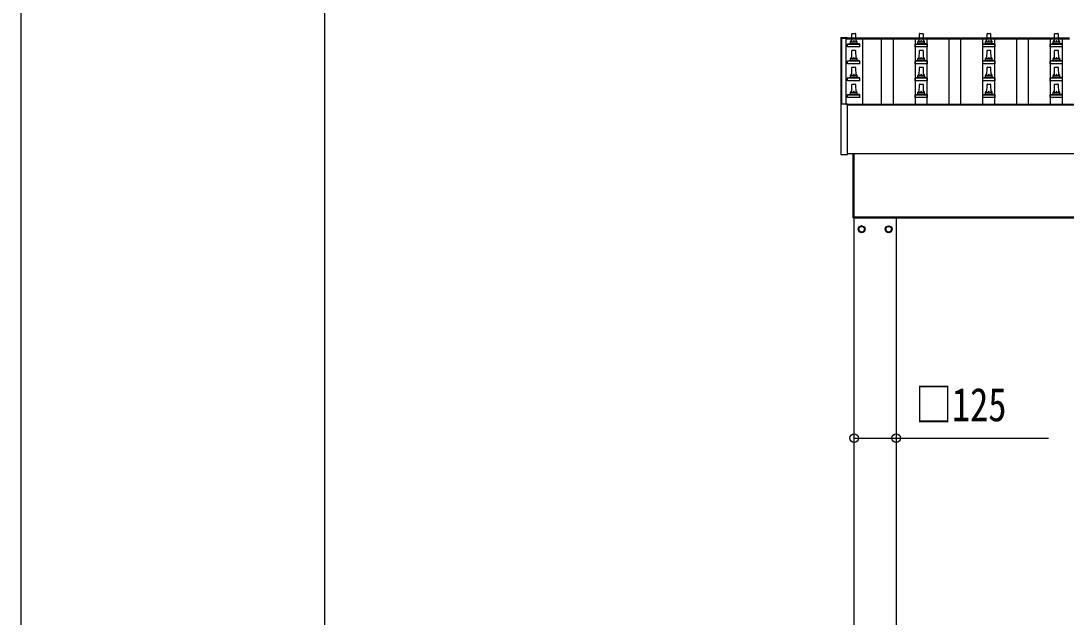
# Model space of a CAD drawing. Units: millimetres, scale not verified. Extents: x -12615 to 12615, y -8910 to 8910.
# Drawn here: x -12615 to -9521, y -3867 to -2102 of the extents above; entities that cross this region are included whole.
import ezdxf
from ezdxf.enums import TextEntityAlignment as Align

# ---------------------------------------------------------------- set-up
doc = ezdxf.new("R2010")
doc.units = ezdxf.units.MM
doc.header["$LTSCALE"] = 40
for name, color, linetype in [('0-4_YKK_13', 4, 'Continuous'), ('0-5_YKK_A1', 4, 'Continuous'), ('0-6_YKK_D', 6, 'Continuous'), ('0-7_YKK_ZWAK', 7, 'Continuous')]:
    doc.layers.add(name, color=color, linetype=linetype)
doc.styles.add('ＭＳ ゴシック', font='')
doc.styles.get('ＭＳ ゴシック').set_extended_font_data('MS Gothic')

msp = doc.modelspace()

# ---------------------------------------------------------------- linework, layer by layer
at = {"layer": '0-4_YKK_13'}
for p, q in [((-10188.31, -2151.79), (-10188.31, -2152.39)), ((-10188.31, -2152.39), (-10188.31, -2349.66)), ((-10187.31, -2151.28), (-10169.31, -2151.28)), ((-10168.31, -2152.65), (-10168.31, -2151.79)), ((-10168.31, -2152.46), (-10168.31, -2152.39)), ((-10160, -2168), (-10160, -2163.79)), ((-10159, -2163.79), (-10141, -2163.79)), ((-10156, -2163.79), (-10155.28, -2140.26)), ((-10154.28, -2139.29), (-10145.73, -2139.29)), ((-10144.73, -2140.26), (-10144, -2163.79)), ((-10140, -2168), (-10140, -2163.79)), ((-9960, -2168), (-9960, -2163.79)), ((-9959, -2163.79), (-9941, -2163.79)), ((-9956, -2163.79), (-9955.28, -2140.26)), ((-9954.28, -2139.29), (-9945.73, -2139.29)), ((-9944.73, -2140.26), (-9944, -2163.79)), ((-9940, -2168), (-9940, -2163.79)), ((-9760, -2168), (-9760, -2163.79)), ((-9759, -2163.79), (-9741, -2163.79)), ((-9756, -2163.79), (-9755.28, -2140.26)), ((-9754.28, -2139.29), (-9745.73, -2139.29)), ((-9744.73, -2140.26), (-9744, -2163.79)), ((-9740, -2168), (-9740, -2163.79)), ((-9560, -2168), (-9560, -2163.79)), ((-9559, -2163.79), (-9541, -2163.79)), ((-9556, -2163.79), (-9555.28, -2140.26)), ((-9554.28, -2139.29), (-9545.73, -2139.29)), ((-9544.73, -2140.26), (-9544, -2163.79)), ((-9540, -2168), (-9540, -2163.79)), ((-10168.25, -2179.29), (-10168.25, -2171.57)), ((-10131.75, -2179.29), (-10168.25, -2179.29)), ((-10167.87, -2170.79), (-10132.13, -2170.79)), ((-10167.49, -2170.6), (-10160.77, -2168.97)), ((-10160.38, -2168.79), (-10139.62, -2168.79)), ((-10156, -2213.79), (-10155.28, -2190.26)), ((-10154.28, -2189.29), (-10145.73, -2189.29)), ((-10144.73, -2190.26), (-10144, -2213.79)), ((-10132.52, -2170.6), (-10139.24, -2168.97)), ((-10131.75, -2179.29), (-10131.75, -2171.57)), ((-9968.25, -2179.29), (-9968.25, -2171.57)), ((-9931.75, -2179.29), (-9968.25, -2179.29)), ((-9967.87, -2170.79), (-9932.13, -2170.79)), ((-9967.49, -2170.6), (-9960.77, -2168.97)), ((-9960.38, -2168.79), (-9939.62, -2168.79)), ((-9956, -2213.79), (-9955.28, -2190.26)), ((-9954.28, -2189.29), (-9945.73, -2189.29)), ((-9944.73, -2190.26), (-9944, -2213.79)), ((-9932.52, -2170.6), (-9939.24, -2168.97)), ((-9931.75, -2179.29), (-9931.75, -2171.57)), ((-9768.25, -2179.29), (-9768.25, -2171.57)), ((-9731.75, -2179.29), (-9768.25, -2179.29)), ((-9767.87, -2170.79), (-9732.13, -2170.79)), ((-9767.49, -2170.6), (-9760.77, -2168.97)), ((-9760.38, -2168.79), (-9739.62, -2168.79)), ((-9756, -2213.79), (-9755.28, -2190.26)), ((-9754.28, -2189.29), (-9745.73, -2189.29)), ((-9744.73, -2190.26), (-9744, -2213.79)), ((-9732.52, -2170.6), (-9739.24, -2168.97)), ((-9731.75, -2179.29), (-9731.75, -2171.57)), ((-9568.25, -2179.29), (-9568.25, -2171.57)), ((-9531.75, -2179.29), (-9568.25, -2179.29)), ((-9567.87, -2170.79), (-9532.13, -2170.79)), ((-9567.49, -2170.6), (-9560.77, -2168.97)), ((-9560.38, -2168.79), (-9539.62, -2168.79)), ((-9556, -2213.79), (-9555.28, -2190.26)), ((-9554.28, -2189.29), (-9545.73, -2189.29)), ((-9544.73, -2190.26), (-9544, -2213.79)), ((-9532.52, -2170.6), (-9539.24, -2168.97)), ((-9531.75, -2179.29), (-9531.75, -2171.57)), ((-10168.25, -2229.29), (-10168.25, -2221.57)), ((-10167.87, -2220.79), (-10132.13, -2220.79)), ((-10167.49, -2220.6), (-10160.77, -2218.97)), ((-10160.38, -2218.79), (-10139.62, -2218.79)), ((-10160, -2218), (-10160, -2213.79)), ((-10159, -2213.79), (-10141, -2213.79)), ((-10140, -2218), (-10140, -2213.79)), ((-10132.52, -2220.6), (-10139.24, -2218.97)), ((-10131.75, -2229.29), (-10131.75, -2221.57)), ((-9968.25, -2229.29), (-9968.25, -2221.57)), ((-9967.87, -2220.79), (-9932.13, -2220.79)), ((-9967.49, -2220.6), (-9960.77, -2218.97)), ((-9960.38, -2218.79), (-9939.62, -2218.79)), ((-9960, -2218), (-9960, -2213.79)), ((-9959, -2213.79), (-9941, -2213.79)), ((-9940, -2218), (-9940, -2213.79)), ((-9932.52, -2220.6), (-9939.24, -2218.97)), ((-9931.75, -2229.29), (-9931.75, -2221.57)), ((-9768.25, -2229.29), (-9768.25, -2221.57)), ((-9767.87, -2220.79), (-9732.13, -2220.79)), ((-9767.49, -2220.6), (-9760.77, -2218.97)), ((-9760.38, -2218.79), (-9739.62, -2218.79)), ((-9760, -2218), (-9760, -2213.79)), ((-9759, -2213.79), (-9741, -2213.79)), ((-9740, -2218), (-9740, -2213.79)), ((-9732.52, -2220.6), (-9739.24, -2218.97)), ((-9731.75, -2229.29), (-9731.75, -2221.57)), ((-9568.25, -2229.29), (-9568.25, -2221.57)), ((-9567.87, -2220.79), (-9532.13, -2220.79)), ((-9567.49, -2220.6), (-9560.77, -2218.97)), ((-9560.38, -2218.79), (-9539.62, -2218.79)), ((-9560, -2218), (-9560, -2213.79)), ((-9559, -2213.79), (-9541, -2213.79)), ((-9540, -2218), (-9540, -2213.79)), ((-9532.52, -2220.6), (-9539.24, -2218.97)), ((-9531.75, -2229.29), (-9531.75, -2221.57)), ((-10131.75, -2229.29), (-10168.25, -2229.29)), ((-10156, -2263.79), (-10155.28, -2240.26)), ((-10154.28, -2239.29), (-10145.73, -2239.29)), ((-10144.73, -2240.26), (-10144, -2263.79)), ((-9931.75, -2229.29), (-9968.25, -2229.29)), ((-9956, -2263.79), (-9955.28, -2240.26)), ((-9954.28, -2239.29), (-9945.73, -2239.29)), ((-9944.73, -2240.26), (-9944, -2263.79)), ((-9731.75, -2229.29), (-9768.25, -2229.29)), ((-9756, -2263.79), (-9755.28, -2240.26)), ((-9754.28, -2239.29), (-9745.73, -2239.29)), ((-9744.73, -2240.26), (-9744, -2263.79)), ((-9531.75, -2229.29), (-9568.25, -2229.29)), ((-9556, -2263.79), (-9555.28, -2240.26)), ((-9554.28, -2239.29), (-9545.73, -2239.29)), ((-9544.73, -2240.26), (-9544, -2263.79)), ((-10168.25, -2279.29), (-10168.25, -2271.57)), ((-10131.75, -2279.29), (-10168.25, -2279.29)), ((-10167.87, -2270.79), (-10132.13, -2270.79)), ((-10167.49, -2270.6), (-10160.77, -2268.97)), ((-10160.38, -2268.79), (-10139.62, -2268.79)), ((-10160, -2268), (-10160, -2263.79)), ((-10159, -2263.79), (-10141, -2263.79)), ((-10140, -2268), (-10140, -2263.79)), ((-10132.52, -2270.6), (-10139.24, -2268.97)), ((-10131.75, -2279.29), (-10131.75, -2271.57)), ((-9968.25, -2279.29), (-9968.25, -2271.57)), ((-9931.75, -2279.29), (-9968.25, -2279.29)), ((-9967.87, -2270.79), (-9932.13, -2270.79)), ((-9967.49, -2270.6), (-9960.77, -2268.97)), ((-9960.38, -2268.79), (-9939.62, -2268.79)), ((-9960, -2268), (-9960, -2263.79)), ((-9959, -2263.79), (-9941, -2263.79)), ((-9940, -2268), (-9940, -2263.79)), ((-9932.52, -2270.6), (-9939.24, -2268.97)), ((-9931.75, -2279.29), (-9931.75, -2271.57)), ((-9768.25, -2279.29), (-9768.25, -2271.57)), ((-9731.75, -2279.29), (-9768.25, -2279.29)), ((-9767.87, -2270.79), (-9732.13, -2270.79)), ((-9767.49, -2270.6), (-9760.77, -2268.97)), ((-9760.38, -2268.79), (-9739.62, -2268.79)), ((-9760, -2268), (-9760, -2263.79)), ((-9759, -2263.79), (-9741, -2263.79)), ((-9740, -2268), (-9740, -2263.79)), ((-9732.52, -2270.6), (-9739.24, -2268.97)), ((-9731.75, -2279.29), (-9731.75, -2271.57)), ((-9568.25, -2279.29), (-9568.25, -2271.57)), ((-9531.75, -2279.29), (-9568.25, -2279.29)), ((-9567.87, -2270.79), (-9532.13, -2270.79)), ((-9567.49, -2270.6), (-9560.77, -2268.97)), ((-9560.38, -2268.79), (-9539.62, -2268.79)), ((-9560, -2268), (-9560, -2263.79)), ((-9559, -2263.79), (-9541, -2263.79)), ((-9540, -2268), (-9540, -2263.79)), ((-9532.52, -2270.6), (-9539.24, -2268.97)), ((-9531.75, -2279.29), (-9531.75, -2271.57)), ((-10167.49, -2320.6), (-10160.77, -2318.97)), ((-10160.38, -2318.79), (-10139.62, -2318.79)), ((-10160, -2318), (-10160, -2313.79)), ((-10159, -2313.79), (-10141, -2313.79)), ((-10156, -2313.79), (-10155.28, -2290.26)), ((-10154.28, -2289.29), (-10145.73, -2289.29)), ((-10144.73, -2290.26), (-10144, -2313.79)), ((-10140, -2318), (-10140, -2313.79)), ((-10132.52, -2320.6), (-10139.24, -2318.97)), ((-9967.49, -2320.6), (-9960.77, -2318.97)), ((-9960.38, -2318.79), (-9939.62, -2318.79)), ((-9960, -2318), (-9960, -2313.79)), ((-9959, -2313.79), (-9941, -2313.79)), ((-9956, -2313.79), (-9955.28, -2290.26)), ((-9954.28, -2289.29), (-9945.73, -2289.29)), ((-9944.73, -2290.26), (-9944, -2313.79)), ((-9940, -2318), (-9940, -2313.79)), ((-9932.52, -2320.6), (-9939.24, -2318.97)), ((-9767.49, -2320.6), (-9760.77, -2318.97)), ((-9760.38, -2318.79), (-9739.62, -2318.79)), ((-9760, -2318), (-9760, -2313.79)), ((-9759, -2313.79), (-9741, -2313.79)), ((-9756, -2313.79), (-9755.28, -2290.26)), ((-9754.28, -2289.29), (-9745.73, -2289.29)), ((-9744.73, -2290.26), (-9744, -2313.79)), ((-9740, -2318), (-9740, -2313.79)), ((-9732.52, -2320.6), (-9739.24, -2318.97)), ((-9567.49, -2320.6), (-9560.77, -2318.97)), ((-9560.38, -2318.79), (-9539.62, -2318.79)), ((-9560, -2318), (-9560, -2313.79)), ((-9559, -2313.79), (-9541, -2313.79)), ((-9556, -2313.79), (-9555.28, -2290.26)), ((-9554.28, -2289.29), (-9545.73, -2289.29)), ((-9544.73, -2290.26), (-9544, -2313.79)), ((-9540, -2318), (-9540, -2313.79)), ((-9532.52, -2320.6), (-9539.24, -2318.97)), ((-10188.31, -2349.67), (-10188.31, -2497.67)), ((-10187.31, -2349.17), (-10187.81, -2349.17)), ((-10169.31, -2349.17), (-10187.31, -2349.17)), ((-10168.81, -2349.17), (-10169.31, -2349.17)), ((-10168.31, -2497.67), (-10168.31, -2349.67)), ((-10168.25, -2329.29), (-10168.25, -2321.57)), ((-10131.75, -2329.29), (-10168.25, -2329.29)), ((-10167.87, -2320.79), (-10132.13, -2320.79)), ((-10131.75, -2329.29), (-10131.75, -2321.57)), ((-9968.25, -2329.29), (-9968.25, -2321.57)), ((-9931.75, -2329.29), (-9968.25, -2329.29)), ((-9967.87, -2320.79), (-9932.13, -2320.79)), ((-9931.75, -2329.29), (-9931.75, -2321.57)), ((-9768.25, -2329.29), (-9768.25, -2321.57)), ((-9731.75, -2329.29), (-9768.25, -2329.29)), ((-9767.87, -2320.79), (-9732.13, -2320.79)), ((-9731.75, -2329.29), (-9731.75, -2321.57)), ((-9568.25, -2329.29), (-9568.25, -2321.57)), ((-9531.75, -2329.29), (-9568.25, -2329.29)), ((-9567.87, -2320.79), (-9532.13, -2320.79)), ((-9531.75, -2329.29), (-9531.75, -2321.57)), ((-10187.81, -2498.17), (-10168.81, -2498.17)), ((-10152, -2495.55), (-10152, -2685.18)), ((-10152, -2685.18), (-10152, -2495.55)), ((-10150, -2685.18), (-10150, -2495.55)), ((-10150, -2495.55), (-10150, -2685.18)), ((-10150, -2685.18), (-10152, -2685.18)), ((-10150, -2685.18), (-10152, -2685.18)), ((-10117.91, -2718.93), (-10118.01, -2718.93)), ((-10117.91, -2719.43), (-10118.01, -2719.43)), ((-10055.1, -2718.93), (-10055, -2718.93)), ((-10055.1, -2719.43), (-10055, -2719.43))]:
    msp.add_line(p, q, dxfattribs=at)
for points in [[(-10188.31, -2151.79), (-10188.27, -2151.6), (-10188.19, -2151.48), (-10188.11, -2151.39), (-10188.02, -2151.34), (-10187.94, -2151.31), (-10187.89, -2151.3), (-10187.85, -2151.29), (-10187.81, -2151.29), (-10187.62, -2151.28), (-10187.44, -2151.28), (-10187.31, -2151.28)], [(-10169.31, -2151.28), (-10169.11, -2151.28), (-10168.94, -2151.28), (-10168.8, -2151.29), (-10168.73, -2151.3), (-10168.68, -2151.31), (-10168.58, -2151.35), (-10168.45, -2151.44), (-10168.36, -2151.57), (-10168.35, -2151.59)]]:
    msp.add_lwpolyline(points, dxfattribs=at)
for points in [[(-10126.5, -2709.37), (-10135, -2714.28), (-10135, -2724.09), (-10126.5, -2729), (-10118, -2724.09), (-10118, -2714.28)], [(-10046.5, -2709.37), (-10038, -2714.28), (-10038, -2724.09), (-10046.5, -2729), (-10055, -2724.09), (-10055, -2714.28)]]:
    msp.add_lwpolyline(points, close=True, dxfattribs=at)
for centre, radius in [((-10126.5, -2719.18), 10), ((-10126.5, -2719.18), 8.5), ((-10046.5, -2719.18), 10), ((-10046.5, -2719.18), 8.5)]:
    msp.add_circle(centre, radius, dxfattribs=at)
for centre, radius, start, end in [((-10168.81, -2151.79), 0.499, 0.00068, 23.5008), ((-10155.92, -2164.42), 4.13, 90, 171.17633), ((-10159, -2164.79), 1, 90, 180), ((-10154.28, -2140.29), 1, 90, 178.60509), ((-10146.67, -2163.79), 4.83, 133.60282, 180), ((-10153.34, -2163.79), 4.83, 0, 46.39718), ((-10145.73, -2140.29), 1, 1.39491, 90), ((-10144.09, -2164.42), 4.13, 8.82367, 90), ((-10141, -2164.79), 1, 0, 90), ((-9955.92, -2164.42), 4.13, 90, 171.17633), ((-9959, -2164.79), 1, 90, 180), ((-9954.28, -2140.29), 1, 90, 178.60509), ((-9946.67, -2163.79), 4.83, 133.60282, 180), ((-9953.34, -2163.79), 4.83, 0, 46.39718), ((-9945.73, -2140.29), 1, 1.39491, 90), ((-9944.09, -2164.42), 4.13, 8.82367, 90), ((-9941, -2164.79), 1, 0, 90), ((-9755.92, -2164.42), 4.13, 90, 171.17633), ((-9759, -2164.79), 1, 90, 180), ((-9754.28, -2140.29), 1, 90, 178.60509), ((-9746.67, -2163.79), 4.83, 133.60282, 180), ((-9753.34, -2163.79), 4.83, 0, 46.39718), ((-9745.73, -2140.29), 1, 1.39491, 90), ((-9744.09, -2164.42), 4.13, 8.82367, 90), ((-9741, -2164.79), 1, 0, 90), ((-9555.92, -2164.42), 4.13, 90, 171.17633), ((-9559, -2164.79), 1, 90, 180), ((-9554.28, -2140.29), 1, 90, 178.60509), ((-9546.67, -2163.79), 4.83, 133.60282, 180), ((-9553.34, -2163.79), 4.83, 0, 46.39718), ((-9545.73, -2140.29), 1, 1.39491, 90), ((-9544.09, -2164.42), 4.13, 8.82367, 90), ((-9541, -2164.79), 1, 0, 90), ((-10167.25, -2171.57), 1, 103.62699, 180), ((-10161, -2168), 1, 283.62699, 0), ((-10154.28, -2190.29), 1, 90, 178.60509), ((-10145.73, -2190.29), 1, 1.39491, 90), ((-10139, -2168), 1, 180, 256.37301), ((-10132.75, -2171.57), 1, 0, 76.37301), ((-9967.25, -2171.57), 1, 103.62699, 180), ((-9961, -2168), 1, 283.62699, 0), ((-9954.28, -2190.29), 1, 90, 178.60509), ((-9945.73, -2190.29), 1, 1.39491, 90), ((-9939, -2168), 1, 180, 256.37301), ((-9932.75, -2171.57), 1, 0, 76.37301), ((-9767.25, -2171.57), 1, 103.62699, 180), ((-9761, -2168), 1, 283.62699, 0), ((-9754.28, -2190.29), 1, 90, 178.60509), ((-9745.73, -2190.29), 1, 1.39491, 90), ((-9739, -2168), 1, 180, 256.37301), ((-9732.75, -2171.57), 1, 0, 76.37301), ((-9567.25, -2171.57), 1, 103.62699, 180), ((-9561, -2168), 1, 283.62699, 0), ((-9554.28, -2190.29), 1, 90, 178.60509), ((-9545.73, -2190.29), 1, 1.39491, 90), ((-9539, -2168), 1, 180, 256.37301), ((-9532.75, -2171.57), 1, 0, 76.37301), ((-10167.25, -2221.57), 1, 103.62699, 180), ((-10161, -2218), 1, 283.62699, 0), ((-10155.92, -2214.42), 4.13, 90, 171.17633), ((-10159, -2214.79), 1, 90, 180), ((-10146.67, -2213.79), 4.83, 133.60282, 180), ((-10153.34, -2213.79), 4.83, 0, 46.39718), ((-10144.09, -2214.42), 4.13, 8.82367, 90), ((-10141, -2214.79), 1, 0, 90), ((-10139, -2218), 1, 180, 256.37301), ((-10132.75, -2221.57), 1, 0, 76.37301), ((-9967.25, -2221.57), 1, 103.62699, 180), ((-9961, -2218), 1, 283.62699, 0), ((-9955.92, -2214.42), 4.13, 90, 171.17633), ((-9959, -2214.79), 1, 90, 180), ((-9946.67, -2213.79), 4.83, 133.60282, 180), ((-9953.34, -2213.79), 4.83, 0, 46.39718), ((-9944.09, -2214.42), 4.13, 8.82367, 90), ((-9941, -2214.79), 1, 0, 90), ((-9939, -2218), 1, 180, 256.37301), ((-9932.75, -2221.57), 1, 0, 76.37301), ((-9767.25, -2221.57), 1, 103.62699, 180), ((-9761, -2218), 1, 283.62699, 0), ((-9755.92, -2214.42), 4.13, 90, 171.17633), ((-9759, -2214.79), 1, 90, 180), ((-9746.67, -2213.79), 4.83, 133.60282, 180), ((-9753.34, -2213.79), 4.83, 0, 46.39718), ((-9744.09, -2214.42), 4.13, 8.82367, 90), ((-9741, -2214.79), 1, 0, 90), ((-9739, -2218), 1, 180, 256.37301), ((-9732.75, -2221.57), 1, 0, 76.37301), ((-9567.25, -2221.57), 1, 103.62699, 180), ((-9561, -2218), 1, 283.62699, 0), ((-9555.92, -2214.42), 4.13, 90, 171.17633), ((-9559, -2214.79), 1, 90, 180), ((-9546.67, -2213.79), 4.83, 133.60282, 180), ((-9553.34, -2213.79), 4.83, 0, 46.39718), ((-9544.09, -2214.42), 4.13, 8.82367, 90), ((-9541, -2214.79), 1, 0, 90), ((-9539, -2218), 1, 180, 256.37301), ((-9532.75, -2221.57), 1, 0, 76.37301), ((-10154.28, -2240.29), 1, 90, 178.60509), ((-10145.73, -2240.29), 1, 1.39491, 90), ((-9954.28, -2240.29), 1, 90, 178.60509), ((-9945.73, -2240.29), 1, 1.39491, 90), ((-9754.28, -2240.29), 1, 90, 178.60509), ((-9745.73, -2240.29), 1, 1.39491, 90), ((-9554.28, -2240.29), 1, 90, 178.60509), ((-9545.73, -2240.29), 1, 1.39491, 90), ((-10167.25, -2271.57), 1, 103.62699, 180), ((-10161, -2268), 1, 283.62699, 0), ((-10155.92, -2264.42), 4.13, 90, 171.17633), ((-10159, -2264.79), 1, 90, 180), ((-10146.67, -2263.79), 4.83, 133.60282, 180), ((-10153.34, -2263.79), 4.83, 0, 46.39718), ((-10144.09, -2264.42), 4.13, 8.82367, 90), ((-10141, -2264.79), 1, 0, 90), ((-10139, -2268), 1, 180, 256.37301), ((-10132.75, -2271.57), 1, 0, 76.37301), ((-9967.25, -2271.57), 1, 103.62699, 180), ((-9961, -2268), 1, 283.62699, 0), ((-9955.92, -2264.42), 4.13, 90, 171.17633), ((-9959, -2264.79), 1, 90, 180), ((-9946.67, -2263.79), 4.83, 133.60282, 180), ((-9953.34, -2263.79), 4.83, 0, 46.39718), ((-9944.09, -2264.42), 4.13, 8.82367, 90), ((-9941, -2264.79), 1, 0, 90), ((-9939, -2268), 1, 180, 256.37301), ((-9932.75, -2271.57), 1, 0, 76.37301), ((-9767.25, -2271.57), 1, 103.62699, 180), ((-9761, -2268), 1, 283.62699, 0), ((-9755.92, -2264.42), 4.13, 90, 171.17633), ((-9759, -2264.79), 1, 90, 180), ((-9746.67, -2263.79), 4.83, 133.60282, 180), ((-9753.34, -2263.79), 4.83, 0, 46.39718), ((-9744.09, -2264.42), 4.13, 8.82367, 90), ((-9741, -2264.79), 1, 0, 90), ((-9739, -2268), 1, 180, 256.37301), ((-9732.75, -2271.57), 1, 0, 76.37301), ((-9567.25, -2271.57), 1, 103.62699, 180), ((-9561, -2268), 1, 283.62699, 0), ((-9555.92, -2264.42), 4.13, 90, 171.17633), ((-9559, -2264.79), 1, 90, 180), ((-9546.67, -2263.79), 4.83, 133.60282, 180), ((-9553.34, -2263.79), 4.83, 0, 46.39718), ((-9544.09, -2264.42), 4.13, 8.82367, 90), ((-9541, -2264.79), 1, 0, 90), ((-9539, -2268), 1, 180, 256.37301), ((-9532.75, -2271.57), 1, 0, 76.37301), ((-10161, -2318), 1, 283.62699, 0), ((-10155.92, -2314.42), 4.13, 90, 171.17633), ((-10159, -2314.79), 1, 90, 180), ((-10154.28, -2290.29), 1, 90, 178.60509), ((-10146.67, -2313.79), 4.83, 133.60282, 180), ((-10153.34, -2313.79), 4.83, 0, 46.39718), ((-10145.73, -2290.29), 1, 1.39491, 90), ((-10144.09, -2314.42), 4.13, 8.82367, 90), ((-10141, -2314.79), 1, 0, 90), ((-10139, -2318), 1, 180, 256.37301), ((-9961, -2318), 1, 283.62699, 0), ((-9955.92, -2314.42), 4.13, 90, 171.17633), ((-9959, -2314.79), 1, 90, 180), ((-9954.28, -2290.29), 1, 90, 178.60509), ((-9946.67, -2313.79), 4.83, 133.60282, 180), ((-9953.34, -2313.79), 4.83, 0, 46.39718), ((-9945.73, -2290.29), 1, 1.39491, 90), ((-9944.09, -2314.42), 4.13, 8.82367, 90), ((-9941, -2314.79), 1, 0, 90), ((-9939, -2318), 1, 180, 256.37301), ((-9761, -2318), 1, 283.62699, 0), ((-9755.92, -2314.42), 4.13, 90, 171.17633), ((-9759, -2314.79), 1, 90, 180), ((-9754.28, -2290.29), 1, 90, 178.60509), ((-9746.67, -2313.79), 4.83, 133.60282, 180), ((-9753.34, -2313.79), 4.83, 0, 46.39718), ((-9745.73, -2290.29), 1, 1.39491, 90), ((-9744.09, -2314.42), 4.13, 8.82367, 90), ((-9741, -2314.79), 1, 0, 90), ((-9739, -2318), 1, 180, 256.37301), ((-9561, -2318), 1, 283.62699, 0), ((-9555.92, -2314.42), 4.13, 90, 171.17633), ((-9559, -2314.79), 1, 90, 180), ((-9554.28, -2290.29), 1, 90, 178.60509), ((-9546.67, -2313.79), 4.83, 133.60282, 180), ((-9553.34, -2313.79), 4.83, 0, 46.39718), ((-9545.73, -2290.29), 1, 1.39491, 90), ((-9544.09, -2314.42), 4.13, 8.82367, 90), ((-9541, -2314.79), 1, 0, 90), ((-9539, -2318), 1, 180, 256.37301), ((-10187.81, -2349.67), 0.5, 90, 180), ((-10168.81, -2349.67), 0.5, 0, 90), ((-10167.25, -2321.57), 1, 103.62699, 180), ((-10132.75, -2321.57), 1, 0, 76.37301), ((-9967.25, -2321.57), 1, 103.62699, 180), ((-9932.75, -2321.57), 1, 0, 76.37301), ((-9767.25, -2321.57), 1, 103.62699, 180), ((-9732.75, -2321.57), 1, 0, 76.37301), ((-9567.25, -2321.57), 1, 103.62699, 180), ((-9532.75, -2321.57), 1, 0, 76.37301), ((-10187.81, -2497.67), 0.5, 180, 270), ((-10168.81, -2497.67), 0.5, 270, 0), ((-10126.5, -2719.18), 8.6, 171.25399, 188.74601), ((-10126.5, -2719.18), 8.6, 111.25399, 128.74601), ((-10126.5, -2719.18), 8.6, 51.25399, 68.74601), ((-10126.5, -2719.18), 8.6, 1.66581, 8.74601), ((-10126.5, -2719.18), 8.6, 351.25399, 358.33419), ((-10046.5, -2719.18), 8.6, 171.25399, 178.33419), ((-10046.5, -2719.18), 8.6, 181.66581, 188.74601), ((-10046.5, -2719.18), 8.6, 111.25399, 128.74601), ((-10046.5, -2719.18), 8.6, 51.25399, 68.74601), ((-10046.5, -2719.18), 8.6, 351.25399, 8.74601), ((-10126.5, -2719.18), 8.6, 231.25399, 248.74601), ((-10126.5, -2719.18), 8.6, 291.25399, 308.74601), ((-10046.5, -2719.18), 8.6, 231.25399, 248.74601), ((-10046.5, -2719.18), 8.6, 291.25399, 308.74601)]:
    msp.add_arc(centre, radius, start, end, dxfattribs=at)
at = {"layer": '0-5_YKK_A1'}
for p, q in [((-10185, -2153.42), (-10173, -2153.42)), ((-10185, -2349.17), (-10185, -2153.42)), ((-10173, -2152.65), (-9511, -2152.65)), ((-10173, -2152.65), (-10173, -2155.47)), ((-10173, -2153.42), (-10173, -2349.17)), ((-10173, -2155.47), (-9511, -2155.47)), ((-10123.5, -2155.47), (-10123.5, -2349.11)), ((-10067.5, -2349.11), (-10067.5, -2155.47)), ((-10032.5, -2349.11), (-10032.5, -2155.47)), ((-9967.5, -2349.11), (-9967.5, -2155.47)), ((-9932.5, -2349.11), (-9932.5, -2155.47)), ((-9867.5, -2349.11), (-9867.5, -2155.47)), ((-9832.5, -2349.11), (-9832.5, -2155.47)), ((-9767.5, -2349.11), (-9767.5, -2155.47)), ((-9732.5, -2349.11), (-9732.5, -2155.47)), ((-9667.5, -2349.11), (-9667.5, -2155.47)), ((-9632.5, -2349.11), (-9632.5, -2155.47)), ((-9567.5, -2349.11), (-9567.5, -2155.47)), ((-9532.5, -2349.11), (-9532.5, -2155.47)), ((-10173, -2349.11), (-5327, -2349.11)), ((-10168.31, -2350.67), (-5331.7, -2350.67)), ((-5331.7, -2495.55), (-10168.31, -2495.55)), ((-10150, -2682.18), (-5443.76, -2682.18)), ((-10150, -2685.18), (-5443.57, -2685.18)), ((-10149, -5482.18), (-10149, -2685.18)), ((-10024, -2685.18), (-10024, -5482.18))]:
    msp.add_line(p, q, dxfattribs=at)
at = {"layer": '0-6_YKK_D'}
msp.add_lwpolyline([(-10149, -3337.18), (-10024, -3337.18), (-9573, -3337.18)], dxfattribs=at)
for centre in [(-10149, -3337.18), (-10024, -3337.18)]:
    msp.add_circle(centre, 12.75, dxfattribs=at)
at = {"layer": '0-7_YKK_ZWAK'}
msp.add_line((-11714.94, -7575), (-11714.94, 8325), dxfattribs=at)
msp.add_lwpolyline([(-12615, -8910), (12615, -8910), (12615, 8910), (-12615, 8910)], close=True, dxfattribs=at)

# ---------------------------------------------------------------- texts
at = {"layer": '0-6_YKK_D', "style": 'ＭＳ ゴシック', "width": 0.8}
msp.add_text('□125', height=98.97, dxfattribs=at).set_placement((-9967.4, -3317.18), align=Align.BOTTOM_LEFT)

doc.saveas('drawing.dxf')
